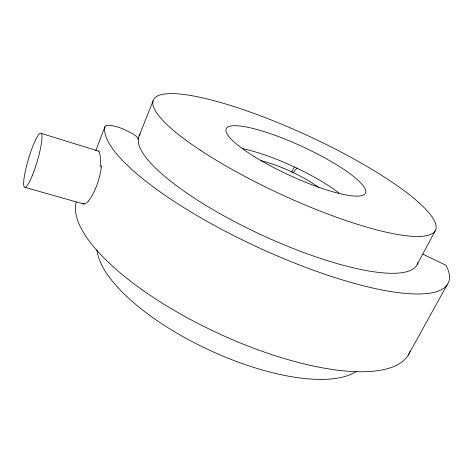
<?xml version="1.0" encoding="UTF-8"?>
<svg xmlns="http://www.w3.org/2000/svg" width="473" height="473" viewBox="0 0 473 473"><rect width="100%" height="100%" fill="white"/><g stroke="black" fill="none" stroke-linecap="round" stroke-linejoin="round"><path stroke-width="0.71" d="M95.8 150.621L104.953 126.669A17.33 4.369 21.8 0 1 107.259 125.38L109.263 125.351A18.169 4.588 21.8 0 1 122.306 128.615L132.209 133.463A18.843 4.76 21.8 0 1 137.566 137.838L138.181 138.944L138.264 140.735A153.181 38.573 24.8 0 0 274.843 240.899A153.181 38.573 24.8 0 0 417.896 262.409M104.953 126.669L104.634 129.909A188.697 47.891 24.9 0 0 294.466 263.029A188.697 47.891 24.9 0 0 446.027 265.294L422.761 254.119M76.183 201.941L75.491 206.086A183.098 63.051 25 0 0 229.979 338.615A183.098 63.051 25 0 0 410.156 351.167M139.115 135.934L153.069 100.891M417.186 264.525L435.603 230.132M408.223 355.158L447.458 284.196M296.908 168.157L294.49 167.016L291.67 171.865L293.254 172.61L296.908 168.157A76.094 17.702 24.8 0 1 339.023 193.037M25.045 187.397L84.194 204.123M99.188 151.319L41.334 133.421M261.131 160.725A48.205 11.186 24.8 0 1 318.636 187.42M242.554 148.628A76.094 17.702 24.8 0 1 294.49 167.016M98.23 151.118A27.351 6.356 -78 0 1 100.063 167.217M101.547 165.343A27.428 8.384 -73.5 0 1 88.563 200.7M88.646 201.06A27.351 7.284 -66.3 0 1 82.87 203.721M138.282 139.405A153.181 38.573 24.8 0 1 140.191 134.072M356.151 371.589A146.932 55.447 25 0 1 207.889 349.435A146.932 55.447 25 0 1 96.983 249.91M200.794 150.532A155.386 32.253 24.8 0 0 433.434 232.852A155.386 32.253 24.8 0 0 249.301 111.729A155.386 32.253 24.8 0 0 200.794 150.532M253.995 156.386A76.762 15.745 24.8 0 0 365.393 193.398A76.762 15.745 24.8 0 0 268.215 132.931A76.762 15.745 24.8 0 0 253.995 156.386M32.17 175.838A28.315 4.535 -73.4 0 0 41.062 133.167A28.315 4.535 -73.4 0 0 25.217 171.693A28.315 4.535 -73.4 0 0 32.17 175.838"/></g></svg>
